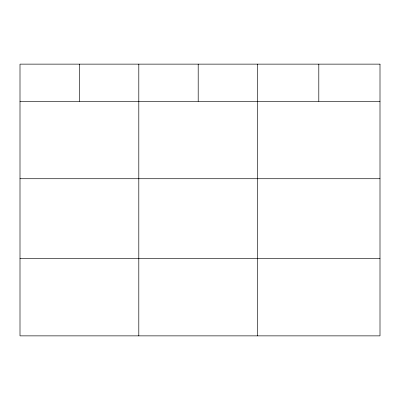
<?xml version="1.0" encoding="UTF-8"?>
<svg xmlns="http://www.w3.org/2000/svg" width="400" height="400" viewBox="0 0 400 400"><rect width="100%" height="100%" fill="white"/><g stroke="black" fill="none" stroke-linecap="round" stroke-linejoin="round"><path stroke-width="0.6" d="M20 101.33L380 101.33M20 178.725L380 178.725M20 258.47L380 258.47M318.8 64.135L318.8 101.33M257.6 64.135L257.6 335.865M198.2 64.135L198.2 101.33M138.8 64.135L138.8 335.865M79.4 64.135L79.4 101.33M380 64.135L20 64.135L20 335.865L380 335.865L380 64.135"/></g></svg>
